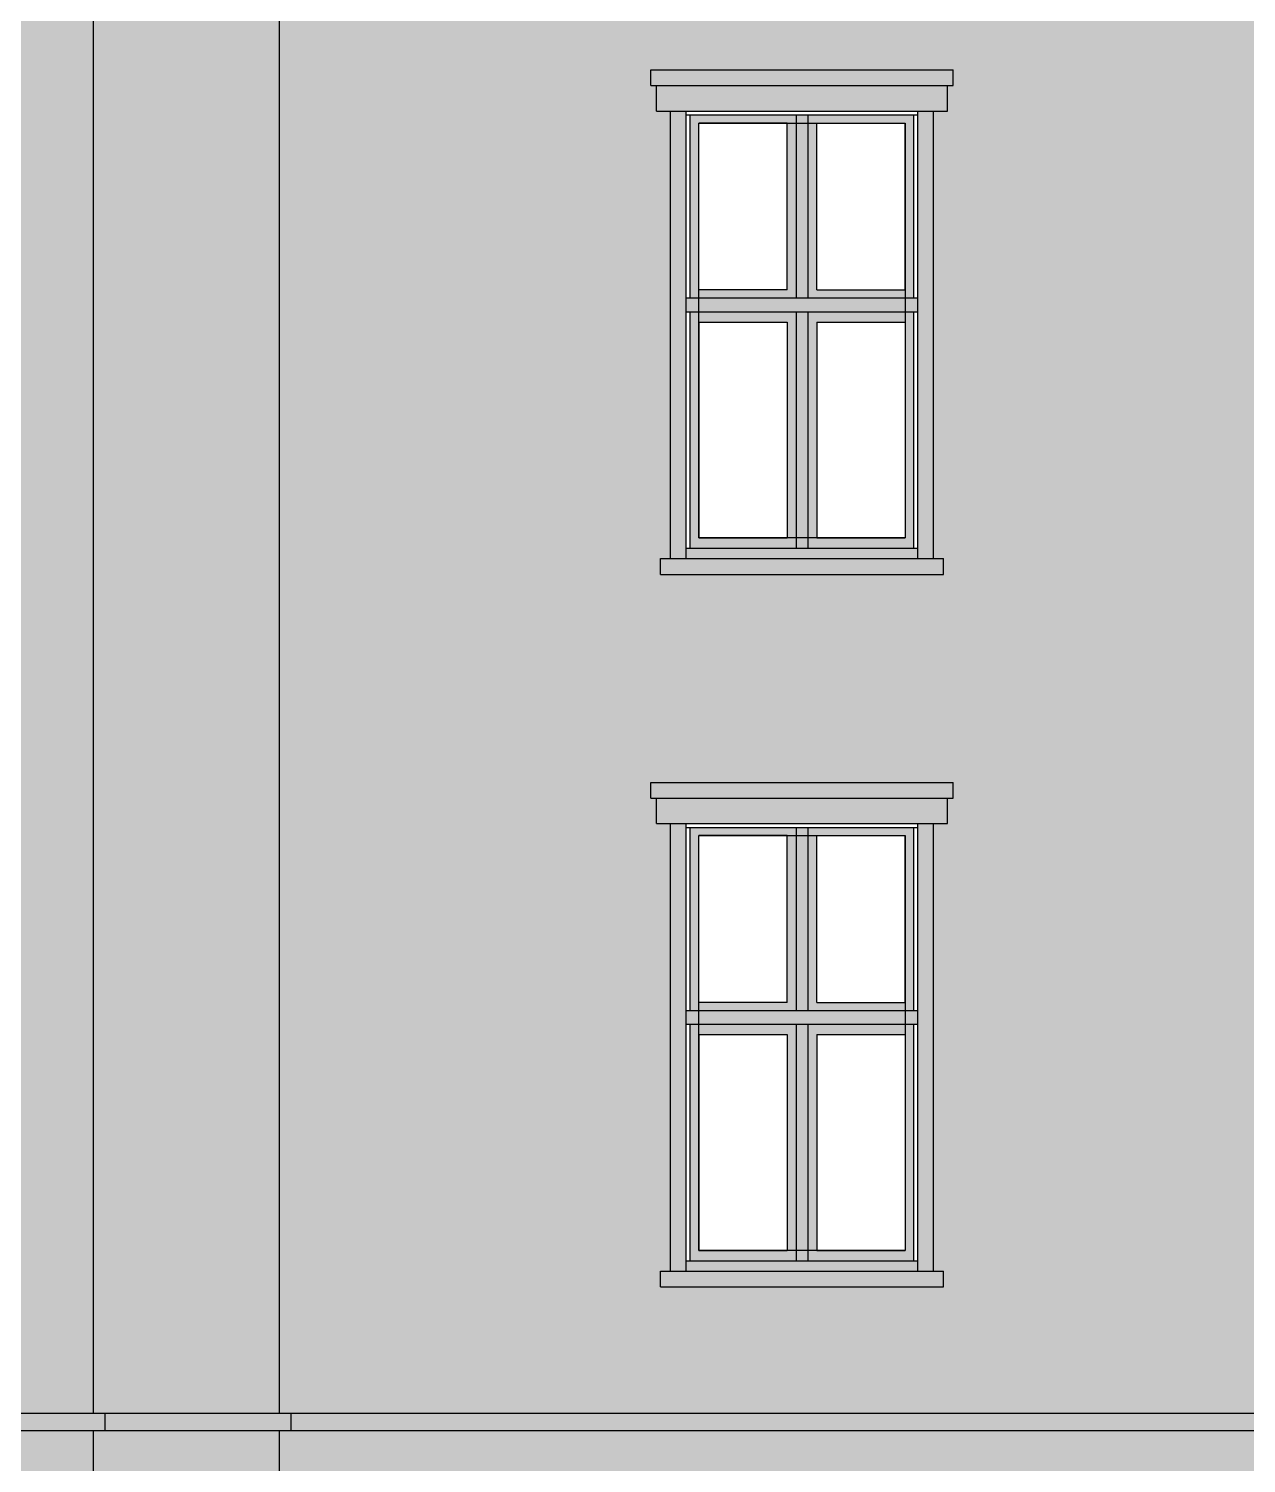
# Model space of a CAD drawing. Header units: metres. Extents: x -6 to 116, y 234 to 267.
# Drawn here: x 79.92 to 86.12, y 243.78 to 251.08 of the extents above; entities that cross this region are included whole.
import ezdxf

# ---------------------------------------------------------------- set-up
doc = ezdxf.new("R2010")
doc.units = ezdxf.units.M
doc.header["$LTSCALE"] = 0.01
doc.header["$XCLIPFRAME"] = 2
doc.linetypes.add('AUSGEZOGEN', pattern=[0])
for name, color, linetype in [('A_Fensterrahmen', 1, 'Continuous'), ('A_Glasbild', 7, 'Continuous'), ('A_Schraff_Fassade_OG', 41, 'Continuous'), ('A_Schraff_Fensterrahmen', 255, 'Continuous'), ('A_Schraff_Gewaende', 23, 'Continuous'), ('A_Schraff_Paneel', 14, 'Continuous'), ('A_Schraff_Sims', 17, 'Continuous'), ('FASSADE', 7, 'AUSGEZOGEN')]:
    doc.layers.add(name, color=color, linetype=linetype)
picture_1 = doc.add_image_def('image1.jpg', size_in_pixel=(60, 84))

msp = doc.modelspace()

# ---------------------------------------------------------------- hatches: boundary and pattern name
at = {"layer": 'A_Schraff_Fassade_OG'}
h = msp.add_hatch(color=256, dxfattribs=at)
h.paths.add_polyline_path([(78.0402, 254.2507), (77.9702, 254.2507), (77.9702, 254.3807), (77.9402, 254.3807), (77.9402, 254.4607), (79.4802, 254.4607), (79.4802, 254.3807), (79.4502, 254.3807), (79.4502, 254.2507), (79.3802, 254.2507), (79.3802, 253.6588), (80.2514, 253.6588), (80.2514, 254.5622), (73.462, 254.5622), (73.462, 253.6588), (74.3413, 253.6588), (74.3413, 254.2507), (74.2713, 254.2507), (74.2713, 254.3807), (74.2413, 254.3807), (74.2413, 254.4607), (75.7813, 254.4607), (75.7813, 254.3807), (75.7513, 254.3807), (75.7513, 254.2507), (75.6813, 254.2507), (75.6813, 253.6588), (76.2212, 253.6588), (76.2212, 254.2507), (76.1512, 254.2507), (76.1512, 254.3807), (76.1212, 254.3807), (76.1212, 254.4607), (77.6612, 254.4607), (77.6612, 254.3807), (77.6312, 254.3807), (77.6312, 254.2507), (77.5612, 254.2507), (77.5612, 253.6588), (78.0402, 253.6588)])
h.paths.add_polyline_path([(80.2514, 253.6588), (79.3802, 253.6588), (79.3802, 251.9707), (79.4302, 251.9707), (79.4302, 251.8907), (77.9902, 251.8907), (77.9902, 251.9707), (78.0402, 251.9707), (78.0402, 253.6588), (77.5612, 253.6588), (77.5612, 251.9707), (77.6112, 251.9707), (77.6112, 251.8907), (76.1712, 251.8907), (76.1712, 251.9707), (76.2212, 251.9707), (76.2212, 253.6588), (75.6813, 253.6588), (75.6813, 251.9707), (75.7313, 251.9707), (75.7313, 251.8907), (74.2913, 251.8907), (74.2913, 251.9707), (74.3413, 251.9707), (74.3413, 253.6588), (73.462, 253.6588), (73.462, 249.706), (74.3413, 249.706), (74.3413, 250.6647), (74.2713, 250.6647), (74.2713, 250.7947), (74.2413, 250.7947), (74.2413, 250.8747), (75.7813, 250.8747), (75.7813, 250.7947), (75.7513, 250.7947), (75.7513, 250.6647), (75.6813, 250.6647), (75.6813, 249.706), (76.2212, 249.706), (76.2212, 250.6647), (76.1512, 250.6647), (76.1512, 250.7947), (76.1212, 250.7947), (76.1212, 250.8747), (77.6612, 250.8747), (77.6612, 250.7947), (77.6312, 250.7947), (77.6312, 250.6647), (77.5612, 250.6647), (77.5612, 249.706), (78.0402, 249.706), (78.0402, 250.6647), (77.9702, 250.6647), (77.9702, 250.7947), (77.9402, 250.7947), (77.9402, 250.8747), (79.4802, 250.8747), (79.4802, 250.7947), (79.4502, 250.7947), (79.4502, 250.6647), (79.3802, 250.6647), (79.3802, 249.706), (80.2514, 249.706)])
h.paths.add_polyline_path([(80.2514, 249.706), (79.3802, 249.706), (79.3802, 248.3847), (79.4302, 248.3847), (79.4302, 248.3047), (77.9902, 248.3047), (77.9902, 248.3847), (78.0402, 248.3847), (78.0402, 249.706), (77.5612, 249.706), (77.5612, 248.3847), (77.6112, 248.3847), (77.6112, 248.3047), (76.1712, 248.3047), (76.1712, 248.3847), (76.2212, 248.3847), (76.2212, 249.706), (75.6813, 249.706), (75.6813, 248.3847), (75.7313, 248.3847), (75.7313, 248.3047), (74.2913, 248.3047), (74.2913, 248.3847), (74.3413, 248.3847), (74.3413, 249.706), (73.462, 249.706), (73.462, 245.7246), (74.3413, 245.7246), (74.3413, 247.0348), (74.2713, 247.0348), (74.2713, 247.1648), (74.2413, 247.1648), (74.2413, 247.2448), (75.7813, 247.2448), (75.7813, 247.1648), (75.7513, 247.1648), (75.7513, 247.0348), (75.6813, 247.0348), (75.6813, 245.7246), (76.2212, 245.7246), (76.2212, 247.0348), (76.1512, 247.0348), (76.1512, 247.1648), (76.1212, 247.1648), (76.1212, 247.2448), (77.6612, 247.2448), (77.6612, 247.1648), (77.6312, 247.1648), (77.6312, 247.0348), (77.5612, 247.0348), (77.5612, 245.7246), (78.0402, 245.7246), (78.0402, 247.0348), (77.9702, 247.0348), (77.9702, 247.1648), (77.9402, 247.1648), (77.9402, 247.2448), (79.4802, 247.2448), (79.4802, 247.1648), (79.4502, 247.1648), (79.4502, 247.0348), (79.3802, 247.0348), (79.3802, 245.7246), (80.2514, 245.7246)])
h.paths.add_polyline_path([(80.2514, 245.7246), (79.3802, 245.7246), (79.3802, 244.7548), (79.4302, 244.7548), (79.4302, 244.6748), (77.9902, 244.6748), (77.9902, 244.7548), (78.0402, 244.7548), (78.0402, 245.7246), (77.5612, 245.7246), (77.5612, 244.7548), (77.6112, 244.7548), (77.6112, 244.6748), (76.1712, 244.6748), (76.1712, 244.7548), (76.2212, 244.7548), (76.2212, 245.7246), (75.6813, 245.7246), (75.6813, 244.7548), (75.7313, 244.7548), (75.7313, 244.6748), (74.2913, 244.6748), (74.2913, 244.7548), (74.3413, 244.7548), (74.3413, 245.7246), (73.462, 245.7246), (73.462, 244.0317), (80.2514, 244.0317)])
h.paths.add_polyline_path([(73.462, 245.7246), (72.5025, 245.7246), (72.5025, 244.0317), (73.462, 244.0317)])
h.paths.add_polyline_path([(73.462, 249.706), (72.5025, 249.706), (72.5025, 245.7246), (73.462, 245.7246)])
h.paths.add_polyline_path([(73.462, 253.6588), (72.5025, 253.6588), (72.5025, 249.706), (73.462, 249.706)])
h.paths.add_polyline_path([(73.462, 254.5622), (72.5025, 254.5622), (72.5025, 253.6588), (73.462, 253.6588)])
h.paths.add_polyline_path([(81.1986, 254.5622), (80.2514, 254.5622), (80.2514, 253.6588), (81.1986, 253.6588)])
h.paths.add_polyline_path([(81.1986, 253.6588), (80.2514, 253.6588), (80.2514, 249.706), (81.1986, 249.706)])
h.paths.add_polyline_path([(81.1986, 249.706), (80.2514, 249.706), (80.2514, 245.7246), (81.1986, 245.7246)])
h.paths.add_polyline_path([(81.1986, 245.7246), (80.2514, 245.7246), (80.2514, 244.0317), (81.1986, 244.0317)])
h.paths.add_polyline_path([(83.1909, 245.7246), (81.1986, 245.7246), (81.1986, 244.0317), (87.9897, 244.0317), (87.9897, 244.6748), (86.8907, 244.6748), (86.8907, 244.7548), (86.9407, 244.7548), (86.9407, 245.6612), (86.8797, 245.6612), (86.7897, 245.6612), (86.7897, 245.7246), (84.5309, 245.7246), (84.5309, 244.7548), (84.5809, 244.7548), (84.5809, 244.6748), (83.1409, 244.6748), (83.1409, 244.7548), (83.1909, 244.7548)])
h.paths.add_polyline_path([(87.9897, 247.5562), (87.9897, 248.3047), (86.8907, 248.3047), (86.8907, 248.3847), (86.9407, 248.3847), (86.9407, 249.2312), (86.8797, 249.2312), (86.7897, 249.2312), (86.7897, 249.3912), (86.7747, 249.3912), (86.7347, 249.3912), (86.7347, 249.706), (84.5309, 249.706), (84.5309, 248.3847), (84.5809, 248.3847), (84.5809, 248.3047), (83.1409, 248.3047), (83.1409, 248.3847), (83.1909, 248.3847), (83.1909, 249.706), (81.1986, 249.706), (81.1986, 245.7246), (83.1909, 245.7246), (83.1909, 247.0348), (83.1209, 247.0348), (83.1209, 247.1648), (83.0909, 247.1648), (83.0909, 247.2448), (84.6309, 247.2448), (84.6309, 247.1648), (84.6009, 247.1648), (84.6009, 247.0348), (84.5309, 247.0348), (84.5309, 245.7246), (86.7897, 245.7246), (86.7897, 245.8212), (86.7747, 245.8212), (86.7347, 245.8212), (86.7347, 246.9572), (86.7347, 246.9612), (86.7747, 246.9612), (86.9407, 246.9612), (86.9407, 247.0348), (86.8707, 247.0348), (86.8707, 247.1648), (86.8407, 247.1648), (86.8407, 247.2448), (87.9897, 247.2448)])
h.paths.add_polyline_path([(87.9897, 251.8907), (86.8907, 251.8907), (86.8907, 251.9707), (86.9407, 251.9707), (86.9407, 253.6588), (84.5309, 253.6588), (84.5309, 251.9707), (84.5809, 251.9707), (84.5809, 251.8907), (83.1409, 251.8907), (83.1409, 251.9707), (83.1909, 251.9707), (83.1909, 253.6588), (81.1986, 253.6588), (81.1986, 249.706), (83.1909, 249.706), (83.1909, 250.6647), (83.1209, 250.6647), (83.1209, 250.7947), (83.0909, 250.7947), (83.0909, 250.8747), (84.6309, 250.8747), (84.6309, 250.7947), (84.6009, 250.7947), (84.6009, 250.6647), (84.5309, 250.6647), (84.5309, 249.706), (86.7347, 249.706), (86.7347, 250.5272), (86.7347, 250.5312), (86.7747, 250.5312), (86.9407, 250.5312), (86.9407, 250.6647), (86.8707, 250.6647), (86.8707, 250.7947), (86.8407, 250.7947), (86.8407, 250.8747), (87.9897, 250.8747), (87.9897, 251.2962)])
h.paths.add_polyline_path([(83.1909, 254.2507), (83.1209, 254.2507), (83.1209, 254.3807), (83.0909, 254.3807), (83.0909, 254.4607), (84.6309, 254.4607), (84.6309, 254.3807), (84.6009, 254.3807), (84.6009, 254.2507), (84.5309, 254.2507), (84.5309, 253.6588), (86.9407, 253.6588), (86.9407, 254.2507), (86.8707, 254.2507), (86.8707, 254.3807), (86.8407, 254.3807), (86.8407, 254.4607), (88.3807, 254.4607), (88.3807, 254.3807), (88.3507, 254.3807), (88.3507, 254.2507), (88.2807, 254.2507), (88.2807, 253.6588), (89.5241, 253.6588), (89.5241, 254.5622), (81.1986, 254.5622), (81.1986, 253.6588), (83.1909, 253.6588)])
h.paths.add_polyline_path([(89.5241, 253.6588), (88.2807, 253.6588), (88.2807, 252.3962), (89.5241, 252.3962)])
at = {"layer": 'A_Schraff_Fensterrahmen'}
h = msp.add_hatch(color=256, dxfattribs=at)
h.paths.add_polyline_path([(83.8309, 250.6447), (83.2909, 250.6447), (83.2909, 249.7127), (83.8309, 249.7127)])
h.paths.add_polyline_path([(83.7859, 250.6037), (83.7859, 249.7537), (83.3359, 249.7537), (83.3359, 250.6037)], flags=16)
h.paths.add_polyline_path([(84.4309, 250.6447), (83.8909, 250.6447), (83.8909, 249.7127), (84.4309, 249.7127)])
h.paths.add_polyline_path([(83.9359, 250.6037), (84.3859, 250.6037), (84.3859, 249.7537), (83.9359, 249.7537)], flags=16)
h.paths.add_polyline_path([(83.8909, 250.6447), (83.8309, 250.6447), (83.8309, 249.7127), (83.8909, 249.7127)])
h.paths.add_polyline_path([(83.8309, 249.6427), (83.2909, 249.6427), (83.2909, 248.4373), (83.8309, 248.4373)])
h.paths.add_polyline_path([(83.7859, 249.59), (83.7859, 248.49), (83.3359, 248.49), (83.3359, 249.59)], flags=16)
h.paths.add_polyline_path([(84.4309, 249.6427), (83.8909, 249.6427), (83.8909, 248.4373), (84.4309, 248.4373)])
h.paths.add_polyline_path([(84.3859, 249.59), (84.3859, 248.49), (83.9359, 248.49), (83.9359, 249.59)], flags=16)
h.paths.add_polyline_path([(83.8909, 249.6427), (83.8309, 249.6427), (83.8309, 248.4373), (83.8909, 248.4373)])
h.paths.add_polyline_path([(84.4509, 249.68), (83.2709, 249.68), (83.2709, 249.6427), (84.4509, 249.6427)])
h.paths.add_polyline_path([(84.4509, 249.7127), (83.2709, 249.7127), (83.2709, 249.68), (84.4509, 249.68)])
h.paths.add_polyline_path([(84.4509, 248.4373), (83.2709, 248.4373), (83.2709, 248.3847), (84.4509, 248.3847)])
h = msp.add_hatch(color=256, dxfattribs=at)
h.paths.add_polyline_path([(83.8309, 247.0148), (83.2909, 247.0148), (83.2909, 246.0828), (83.8309, 246.0828)])
h.paths.add_polyline_path([(83.7859, 246.9738), (83.7859, 246.1238), (83.3359, 246.1238), (83.3359, 246.9738)], flags=16)
h.paths.add_polyline_path([(84.4309, 247.0148), (83.8909, 247.0148), (83.8909, 246.0828), (84.4309, 246.0828)])
h.paths.add_polyline_path([(83.9359, 246.9738), (84.3859, 246.9738), (84.3859, 246.1238), (83.9359, 246.1238)], flags=16)
h.paths.add_polyline_path([(83.8909, 247.0148), (83.8309, 247.0148), (83.8309, 246.0828), (83.8909, 246.0828)])
h.paths.add_polyline_path([(83.8309, 246.0127), (83.2909, 246.0127), (83.2909, 244.8074), (83.8309, 244.8074)])
h.paths.add_polyline_path([(83.7859, 245.9601), (83.7859, 244.8601), (83.3359, 244.8601), (83.3359, 245.9601)], flags=16)
h.paths.add_polyline_path([(84.4309, 246.0127), (83.8909, 246.0127), (83.8909, 244.8074), (84.4309, 244.8074)])
h.paths.add_polyline_path([(84.3859, 245.9601), (84.3859, 244.8601), (83.9359, 244.8601), (83.9359, 245.9601)], flags=16)
h.paths.add_polyline_path([(83.8909, 246.0127), (83.8309, 246.0127), (83.8309, 244.8074), (83.8909, 244.8074)])
h.paths.add_polyline_path([(84.4509, 246.05), (83.2709, 246.05), (83.2709, 246.0127), (84.4509, 246.0127)])
h.paths.add_polyline_path([(84.4509, 246.0828), (83.2709, 246.0828), (83.2709, 246.05), (84.4509, 246.05)])
h.paths.add_polyline_path([(84.4509, 244.8074), (83.2709, 244.8074), (83.2709, 244.7548), (84.4509, 244.7548)])
at = {"layer": 'A_Schraff_Gewaende'}
h = msp.add_hatch(color=256, dxfattribs=at)
h.dxf.hatch_style = 1
h.paths.add_polyline_path([(84.6309, 250.8747), (83.0909, 250.8747), (83.0909, 250.7947), (84.6309, 250.7947)])
h.paths.add_polyline_path([(84.6009, 250.7947), (83.1209, 250.7947), (83.1209, 250.6647), (84.6009, 250.6647)])
h.paths.add_polyline_path([(83.2709, 250.6647), (83.1909, 250.6647), (83.1909, 248.3847), (83.2709, 248.3847)])
h.paths.add_polyline_path([(84.5309, 250.6647), (84.4509, 250.6647), (84.4509, 248.3847), (84.5309, 248.3847)])
h.paths.add_polyline_path([(84.4509, 248.4373), (83.2709, 248.4373), (83.2709, 248.3847), (84.4509, 248.3847)])
h.paths.add_polyline_path([(84.6309, 248.3847), (83.0909, 248.3847), (83.0909, 248.3047), (84.6309, 248.3047)])
h = msp.add_hatch(color=256, dxfattribs=at)
h.dxf.hatch_style = 1
h.paths.add_polyline_path([(84.6309, 247.2448), (83.0909, 247.2448), (83.0909, 247.1648), (84.6309, 247.1648)])
h.paths.add_polyline_path([(84.6009, 247.1648), (83.1209, 247.1648), (83.1209, 247.0348), (84.6009, 247.0348)])
h.paths.add_polyline_path([(83.2709, 247.0348), (83.1909, 247.0348), (83.1909, 244.7548), (83.2709, 244.7548)])
h.paths.add_polyline_path([(84.5309, 247.0348), (84.4509, 247.0348), (84.4509, 244.7548), (84.5309, 244.7548)])
h.paths.add_polyline_path([(84.4509, 244.8074), (83.2709, 244.8074), (83.2709, 244.7548), (84.4509, 244.7548)])
h.paths.add_polyline_path([(84.6309, 244.7548), (83.0909, 244.7548), (83.0909, 244.6748), (84.6309, 244.6748)])
at = {"layer": 'A_Schraff_Paneel'}
h = msp.add_hatch(color=256, dxfattribs=at)
h.paths.add_polyline_path([(72.5025, 243.9441), (72.5025, 240.5227), (72.4676, 240.5227), (72.4676, 240.4582), (86.7347, 240.4582), (86.7347, 243.0462), (86.9506, 243.0462), (86.9506, 243.4325), (87.9897, 243.4325), (87.9897, 243.9441)])
h.paths.add_polyline_path([(78.0402, 243.4325), (78.0402, 241.0725), (77.9902, 241.0725), (77.9902, 240.9925), (79.4302, 240.9925), (79.4302, 241.0725), (79.3802, 241.0725), (79.3802, 243.4325)], flags=16)
h.paths.add_polyline_path([(76.2212, 243.4325), (76.2212, 241.0725), (76.1712, 241.0725), (76.1712, 240.9925), (77.6112, 240.9925), (77.6112, 241.0725), (77.5612, 241.0725), (77.5612, 243.4325)], flags=16)
h.paths.add_polyline_path([(83.1909, 243.4325), (83.1909, 241.0725), (83.1409, 241.0725), (83.1409, 240.9925), (84.5809, 240.9925), (84.5809, 241.0725), (84.5309, 241.0725), (84.5309, 243.4325)], flags=16)
h.paths.add_polyline_path([(74.3413, 243.4325), (74.3413, 241.0725), (74.2913, 241.0725), (74.2913, 240.9925), (75.7313, 240.9925), (75.7313, 241.0725), (75.6813, 241.0725), (75.6813, 243.4325)], flags=16)
at = {"layer": 'A_Schraff_Sims'}
msp.add_hatch(color=256, dxfattribs=at).paths.add_polyline_path([(72.5025, 244.0317), (72.5025, 243.9441), (80.3114, 243.9441), (80.3114, 244.0317)])
h = msp.add_hatch(color=256, dxfattribs=at)
h.paths.add_polyline_path([(81.2587, 243.9441), (81.2587, 244.0317), (80.3114, 244.0317), (80.3114, 243.9441)])
h.paths.add_polyline_path([(81.2587, 244.0317), (81.2587, 243.9441), (87.9897, 243.9441), (87.9897, 243.9862), (87.9897, 244.0317)])

# ---------------------------------------------------------------- linework, layer by layer
at = {"layer": 'A_Fensterrahmen'}
for p, q in [((83.2709, 250.6447), (84.4509, 250.6447)), ((83.2909, 249.7127), (83.2909, 250.6447)), ((83.7859, 250.6037), (83.3359, 250.6037)), ((83.3359, 249.7537), (83.3359, 250.6037)), ((83.7859, 249.7537), (83.7859, 250.6037)), ((83.8309, 250.6447), (83.8309, 249.7127)), ((83.8909, 250.6447), (83.8909, 249.7127)), ((83.9359, 250.6037), (84.3859, 250.6037)), ((83.9359, 249.7537), (83.9359, 250.6037)), ((84.3859, 249.7537), (84.3859, 250.6037)), ((84.4309, 249.7127), (84.4309, 250.6447)), ((83.7859, 249.7537), (83.3359, 249.7537)), ((83.9359, 249.7537), (84.3859, 249.7537)), ((83.2709, 249.7127), (84.4509, 249.7127)), ((83.2709, 249.6427), (84.4509, 249.6427)), ((83.2909, 248.4373), (83.2909, 249.6427)), ((83.8309, 249.6427), (83.8309, 248.4373)), ((83.8909, 249.6427), (83.8909, 248.4373)), ((84.4309, 248.4373), (84.4309, 249.6427)), ((83.3359, 249.59), (83.7859, 249.59)), ((83.3359, 249.59), (83.3359, 248.49)), ((83.7859, 249.59), (83.7859, 248.49)), ((83.9359, 249.59), (84.3859, 249.59)), ((83.9359, 249.59), (83.9359, 248.49)), ((84.3859, 249.59), (84.3859, 248.49)), ((83.3359, 248.49), (83.7859, 248.49)), ((83.9359, 248.49), (84.3859, 248.49)), ((83.2709, 248.4373), (84.4509, 248.4373)), ((83.2709, 247.0148), (84.4509, 247.0148)), ((83.2909, 246.0828), (83.2909, 247.0148)), ((83.8309, 247.0148), (83.8309, 246.0828)), ((83.8909, 247.0148), (83.8909, 246.0828)), ((84.4309, 246.0828), (84.4309, 247.0148)), ((83.7859, 246.9738), (83.3359, 246.9738)), ((83.3359, 246.1238), (83.3359, 246.9738)), ((83.7859, 246.1238), (83.7859, 246.9738)), ((83.9359, 246.9738), (84.3859, 246.9738)), ((83.9359, 246.1238), (83.9359, 246.9738)), ((84.3859, 246.1238), (84.3859, 246.9738)), ((83.2709, 246.0828), (84.4509, 246.0828)), ((83.7859, 246.1238), (83.3359, 246.1238)), ((83.9359, 246.1238), (84.3859, 246.1238)), ((83.2709, 246.0127), (84.4509, 246.0127)), ((83.2909, 244.8074), (83.2909, 246.0127)), ((83.8309, 246.0127), (83.8309, 244.8074)), ((83.8909, 246.0127), (83.8909, 244.8074)), ((84.4309, 244.8074), (84.4309, 246.0127)), ((83.3359, 245.9601), (83.3359, 244.8601)), ((83.3359, 245.9601), (83.7859, 245.9601)), ((83.7859, 245.9601), (83.7859, 244.8601)), ((83.9359, 245.9601), (83.9359, 244.8601)), ((83.9359, 245.9601), (84.3859, 245.9601)), ((84.3859, 245.9601), (84.3859, 244.8601)), ((83.3359, 244.8601), (83.7859, 244.8601)), ((83.9359, 244.8601), (84.3859, 244.8601)), ((83.2709, 244.8074), (84.4509, 244.8074))]:
    msp.add_line(p, q, dxfattribs=at)
at = {"layer": 'FASSADE'}
for p, q in [((80.2514, 254.5622), (80.2514, 244.0317)), ((81.1986, 254.5622), (81.1986, 244.0317)), ((83.0909, 250.7947), (83.0909, 250.8747)), ((83.0909, 250.8747), (84.6309, 250.8747)), ((84.6309, 250.7947), (84.6309, 250.8747)), ((83.0909, 250.7947), (84.6309, 250.7947)), ((83.1209, 250.6647), (83.1209, 250.7947)), ((84.6009, 250.6647), (84.6009, 250.7947)), ((83.1209, 250.6647), (84.6009, 250.6647)), ((83.1909, 248.3847), (83.1909, 250.6647)), ((83.2709, 248.3847), (83.2709, 250.6647)), ((84.4509, 248.3847), (84.4509, 250.6647)), ((84.5309, 248.3847), (84.5309, 250.6647)), ((83.1409, 248.3047), (83.1409, 248.3847)), ((83.1409, 248.3847), (84.5809, 248.3847)), ((84.5809, 248.3047), (84.5809, 248.3847)), ((83.1409, 248.3047), (84.5809, 248.3047)), ((83.0909, 247.1648), (83.0909, 247.2448)), ((83.0909, 247.2448), (84.6309, 247.2448)), ((84.6309, 247.1648), (84.6309, 247.2448)), ((83.0909, 247.1648), (84.6309, 247.1648)), ((83.1209, 247.0348), (83.1209, 247.1648)), ((84.6009, 247.0348), (84.6009, 247.1648)), ((83.1209, 247.0348), (84.6009, 247.0348)), ((83.1909, 244.7548), (83.1909, 247.0348)), ((83.2709, 244.7548), (83.2709, 247.0348)), ((84.4509, 244.7548), (84.4509, 247.0348)), ((84.5309, 244.7548), (84.5309, 247.0348)), ((83.1409, 244.6748), (83.1409, 244.7548)), ((83.1409, 244.7548), (84.5809, 244.7548)), ((84.5809, 244.6748), (84.5809, 244.7548)), ((83.1409, 244.6748), (84.5809, 244.6748)), ((4.3444, 244.0317), (102.6425, 244.0317)), ((80.3114, 244.0317), (80.3114, 243.9441)), ((81.2587, 244.0317), (81.2587, 243.9441)), ((4.3444, 243.9441), (102.6425, 243.9441)), ((80.2514, 243.9441), (80.2514, 240.5527)), ((81.1986, 243.9441), (81.1986, 240.5527))]:
    msp.add_line(p, q, dxfattribs=at)

# ---------------------------------------------------------------- pictures from other files: only their frames are drawn
at = {"layer": 'A_Glasbild'}
image = msp.add_image(picture_1, insert=(84.8664, 250.6037), size_in_units=(1.5305, 2.1427), rotation=180, dxfattribs=at)
image.set_boundary_path([(18.337, 0.637), (59.5, 83.5)])
image = msp.add_image(picture_1, insert=(84.8664, 246.9738), size_in_units=(1.5305, 2.1427), rotation=180, dxfattribs=at)
image.set_boundary_path([(18.337, 0.637), (59.5, 83.5)])

doc.saveas('drawing.dxf')
